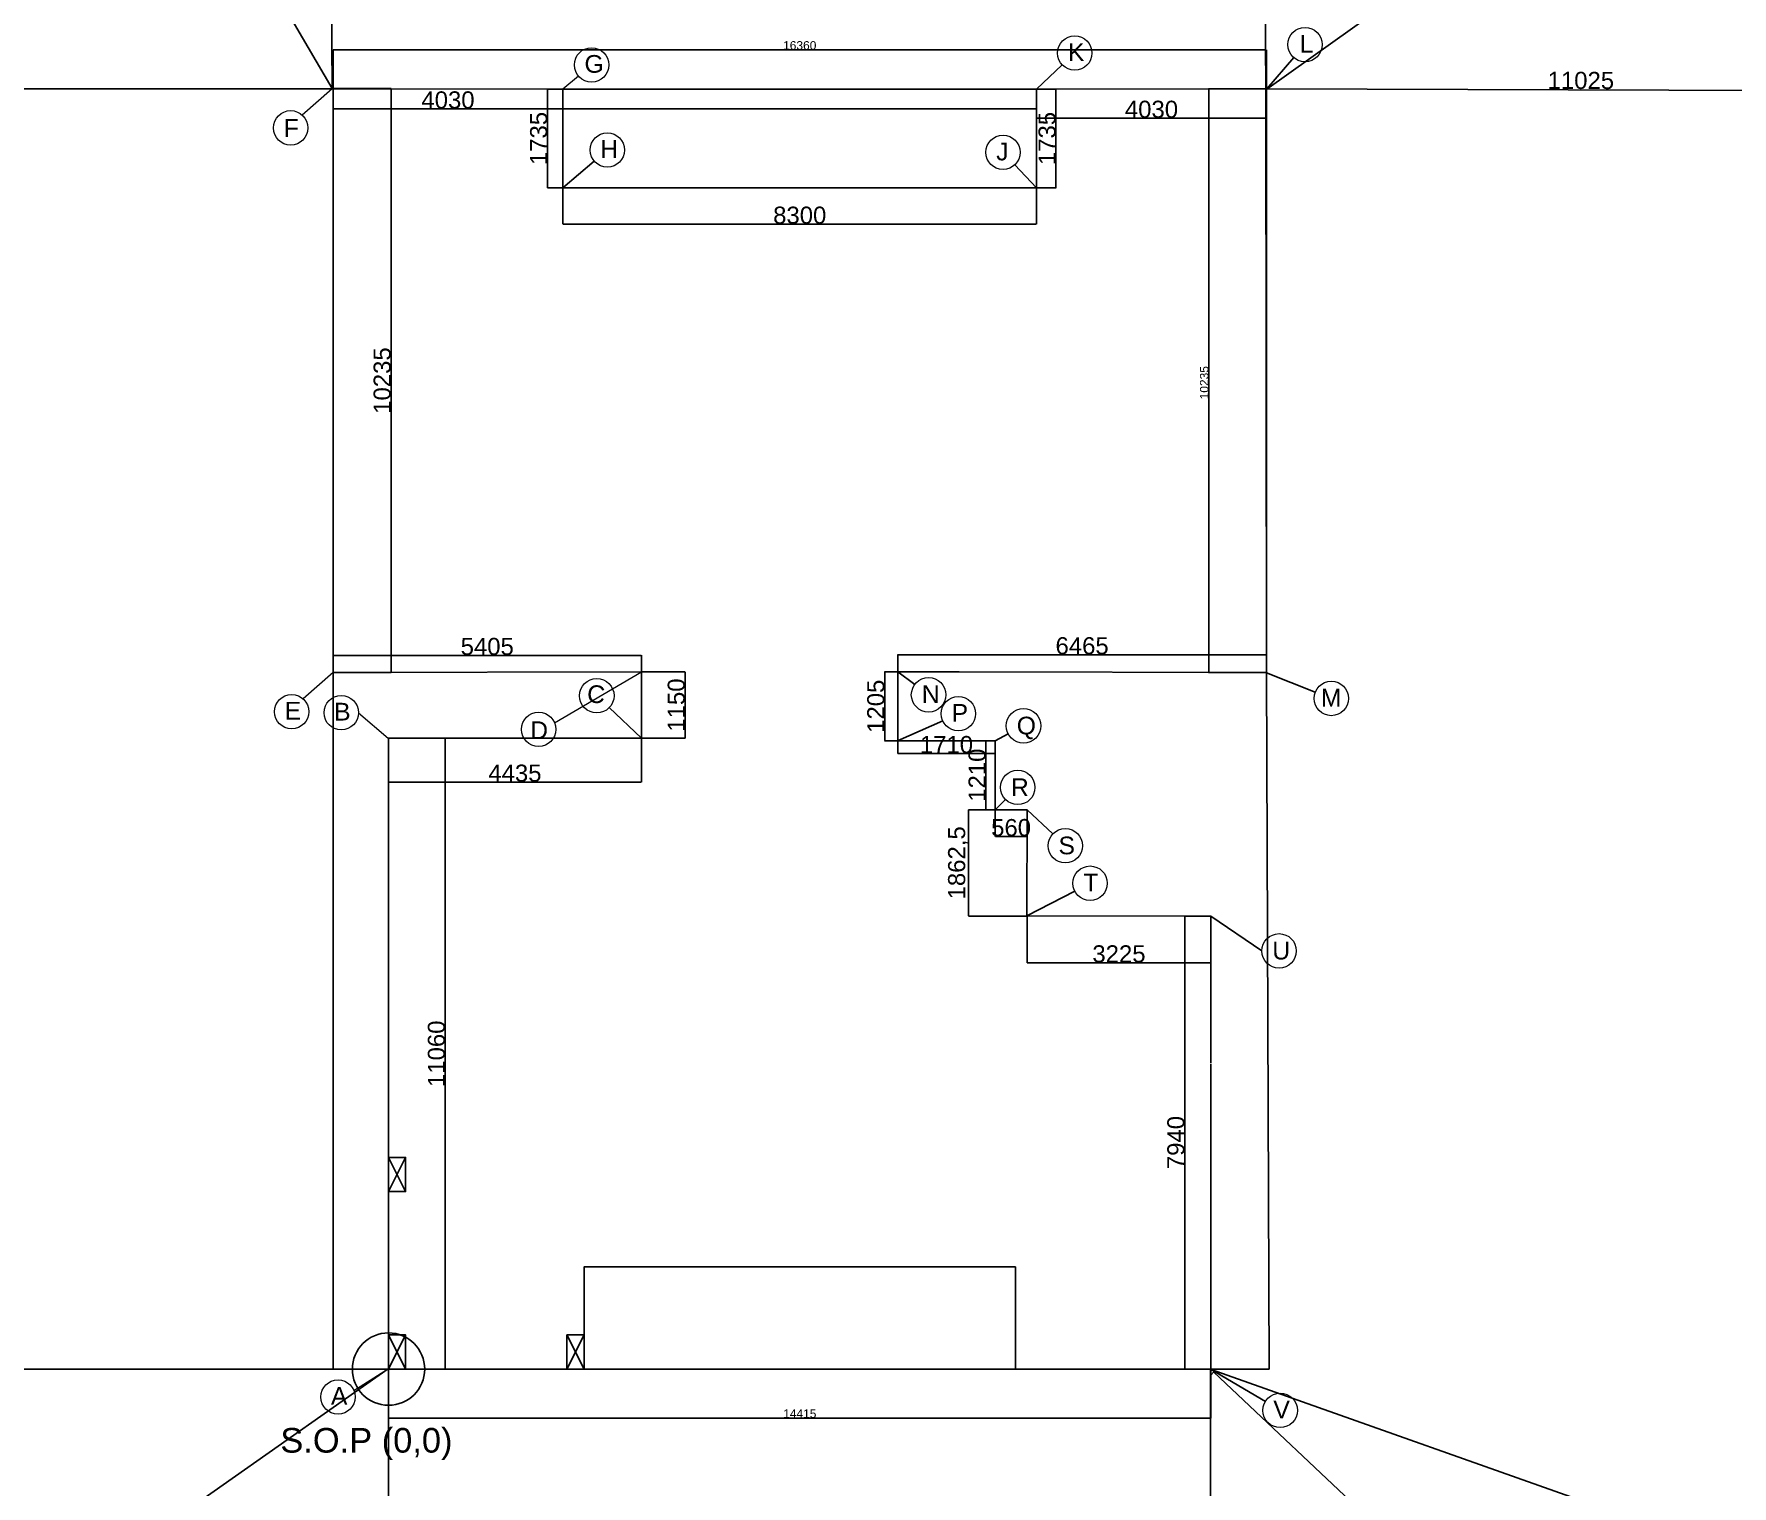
# Model space of a CAD drawing. Header units: millimetres. Extents: x -1932176 to 78768, y -1967 to 1266654.
# Drawn here: x -1684649 to -1654882, y 1153448 to 1178895 of the extents above; entities that cross this region are included whole.
import ezdxf

# ---------------------------------------------------------------- set-up
doc = ezdxf.new("R2010")
doc.units = ezdxf.units.MM
doc.linetypes.add('DASHDOTX2', pattern=[50.8, 25.4, -12.7, 0, -12.7])
doc.styles.get("Standard").update_dxf_attribs({"font": 'arial.ttf'})
doc.dimstyles.new('ISO-25', dxfattribs={"dimtxt": 150, "dimasz": 2.5, "dimexe": 1.25, "dimexo": 0.625, "dimtad": 1, "dimtxsty": 'Standard', "dimcen": 2.5, "dimadec": 0, "dimazin": 0, "dimtfac": 1, "dimtmove": 0, "dimatfit": 3, "dimfxl": 1, "dimarcsym": 0})

# ---------------------------------------------------------------- blocks, each defined once
blk = doc.blocks.new('*D289')
at = {"color": 0, "lineweight": -2, "ltscale": 30, "transparency": 16777216}
for p, q in [((-1694078, 1156089), (-1694078, 1155495)), ((-1678070, 1155497), (-1694075, 1155497)), ((-1678068, 1155497), (-1678068, 1155498))]:
    blk.add_line(p, q, dxfattribs=at)
at = {"color": 0, "ltscale": 30, "transparency": 16777216}
for points in [[(-1694075, 1155497), (-1694075, 1155496), (-1694078, 1155497)], [(-1678070, 1155497), (-1678070, 1155496), (-1678068, 1155497)]]:
    blk.add_solid(points, dxfattribs=at)
at = {"layer": 'Defpoints', "color": 0, "ltscale": 30, "transparency": 16777216}
for p in [(-1694078, 1156090), (-1694078, 1155497), (-1678068, 1155497)]:
    blk.add_point(p, dxfattribs=at)
at = {"color": 0, "ltscale": 30, "transparency": 16777216, "insert": (-1686073, 1155660), "char_height": 300, "attachment_point": 5}
blk.add_mtext('1610', dxfattribs=at)
blk = doc.blocks.new('*D290')
at = {"color": 0, "lineweight": -2, "ltscale": 30, "transparency": 16777216}
for p, q in [((-1678071, 1155497), (-1678434, 1155497)), ((-1678432, 1155494), (-1678432, 1144499)), ((-1678071, 1144497), (-1678434, 1144497))]:
    blk.add_line(p, q, dxfattribs=at)
at = {"color": 0, "ltscale": 30, "transparency": 16777216}
for points in [[(-1678433, 1155494), (-1678432, 1155494), (-1678432, 1155497)], [(-1678433, 1144499), (-1678432, 1144499), (-1678432, 1144497)]]:
    blk.add_solid(points, dxfattribs=at)
at = {"layer": 'Defpoints', "color": 0, "ltscale": 30, "transparency": 16777216}
for p in [(-1678070, 1155497), (-1678432, 1144497), (-1678070, 1144497)]:
    blk.add_point(p, dxfattribs=at)
at = {"color": 0, "ltscale": 30, "transparency": 16777216, "insert": (-1678595, 1149997), "char_height": 300, "attachment_point": 5, "rotation": 90}
blk.add_mtext('11000', dxfattribs=at)
blk = doc.blocks.new('*D370')
at = {"color": 0, "lineweight": -2, "ltscale": 30, "transparency": 16777216}
for p, q in [((-1694080, 1177934), (-1694080, 1177934)), ((-1679409, 1177933), (-1694078, 1177933)), ((-1679406, 1177934), (-1679406, 1177934))]:
    blk.add_line(p, q, dxfattribs=at)
at = {"color": 0, "ltscale": 30, "transparency": 16777216}
for points in [[(-1694078, 1177934), (-1694078, 1177933), (-1694080, 1177933)], [(-1679409, 1177934), (-1679409, 1177933), (-1679406, 1177933)]]:
    blk.add_solid(points, dxfattribs=at)
at = {"layer": 'Defpoints', "color": 0, "ltscale": 30, "transparency": 16777216}
for p in [(-1694080, 1177933), (-1694080, 1177933), (-1679406, 1177933)]:
    blk.add_point(p, dxfattribs=at)
at = {"color": 0, "ltscale": 30, "transparency": 16777216, "insert": (-1686743, 1178096), "char_height": 300, "attachment_point": 5}
blk.add_mtext('14675', dxfattribs=at)
blk = doc.blocks.new('*D371')
at = {"color": 0, "lineweight": -2, "ltscale": 30, "transparency": 16777216}
for p, q in [((-1663044, 1177932), (-1663044, 1177932)), ((-1663041, 1177933), (-1652023, 1177898)), ((-1652020, 1177898), (-1652020, 1177897))]:
    blk.add_line(p, q, dxfattribs=at)
at = {"color": 0, "ltscale": 30, "transparency": 16777216}
for points in [[(-1663041, 1177933), (-1663041, 1177932), (-1663044, 1177933)], [(-1652023, 1177898), (-1652023, 1177898), (-1652020, 1177898)]]:
    blk.add_solid(points, dxfattribs=at)
at = {"layer": 'Defpoints', "color": 0, "ltscale": 30, "transparency": 16777216}
for p in [(-1663044, 1177933), (-1652020, 1177898), (-1652020, 1177898)]:
    blk.add_point(p, dxfattribs=at)
at = {"color": 0, "ltscale": 30, "transparency": 16777216, "insert": (-1657532, 1178079), "char_height": 300, "attachment_point": 5, "rotation": 359.8188}
blk.add_mtext('11025', dxfattribs=at)
blk = doc.blocks.new('*D291')
at = {"color": 0, "lineweight": -2, "ltscale": 30, "transparency": 16777216}
for p, q in [((-1679469, 1187705), (-1679485, 1187705)), ((-1679421, 1177937), (-1679483, 1187703)), ((-1679407, 1177934), (-1679422, 1177934))]:
    blk.add_line(p, q, dxfattribs=at)
at = {"color": 0, "ltscale": 30, "transparency": 16777216}
for points in [[(-1679483, 1187703), (-1679484, 1187703), (-1679483, 1187705)], [(-1679421, 1177937), (-1679422, 1177937), (-1679421, 1177934)]]:
    blk.add_solid(points, dxfattribs=at)
at = {"layer": 'Defpoints', "color": 0, "ltscale": 30, "transparency": 16777216}
for p in [(-1679483, 1187705), (-1679469, 1187705), (-1679406, 1177934)]:
    blk.add_point(p, dxfattribs=at)
at = {"color": 0, "ltscale": 30, "transparency": 16777216, "insert": (-1679289, 1182821), "char_height": 300, "attachment_point": 5, "rotation": 270.3655}
blk.add_mtext('9770', dxfattribs=at)
blk = doc.blocks.new('*D372')
at = {"color": 0, "lineweight": -2, "ltscale": 30, "transparency": 16777216}
for p, q in [((-1663223, 1197161), (-1663235, 1197161)), ((-1663052, 1177935), (-1663233, 1197158)), ((-1663042, 1177932), (-1663053, 1177932))]:
    blk.add_line(p, q, dxfattribs=at)
at = {"color": 0, "ltscale": 30, "transparency": 16777216}
for points in [[(-1663233, 1197158), (-1663234, 1197158), (-1663233, 1197161)], [(-1663051, 1177935), (-1663052, 1177935), (-1663052, 1177932)]]:
    blk.add_solid(points, dxfattribs=at)
at = {"layer": 'Defpoints', "color": 0, "ltscale": 30, "transparency": 16777216}
for p in [(-1663233, 1197161), (-1663223, 1197161), (-1663041, 1177932)]:
    blk.add_point(p, dxfattribs=at)
at = {"color": 0, "ltscale": 30, "transparency": 16777216, "insert": (-1662979, 1187548), "char_height": 300, "attachment_point": 5, "rotation": 270.5413}
blk.add_mtext('19230', dxfattribs=at)
blk = doc.blocks.new('*D373')
at = {"color": 0, "lineweight": -2, "ltscale": 30, "transparency": 16777216}
for p, q in [((-1664017, 1155497), (-1664025, 1155497)), ((-1664023, 1155494), (-1664023, 1144499)), ((-1664017, 1144497), (-1664025, 1144497))]:
    blk.add_line(p, q, dxfattribs=at)
at = {"color": 0, "ltscale": 30, "transparency": 16777216}
for points in [[(-1664024, 1155494), (-1664023, 1155494), (-1664023, 1155497)], [(-1664024, 1144499), (-1664023, 1144499), (-1664023, 1144497)]]:
    blk.add_solid(points, dxfattribs=at)
at = {"layer": 'Defpoints', "color": 0, "ltscale": 30, "transparency": 16777216}
for p in [(-1664017, 1155497), (-1664023, 1144497), (-1664017, 1144497)]:
    blk.add_point(p, dxfattribs=at)
at = {"color": 0, "ltscale": 30, "transparency": 16777216, "insert": (-1664187, 1149997), "char_height": 300, "attachment_point": 5, "rotation": 90}
blk.add_mtext('11000', dxfattribs=at)
blk = doc.blocks.new('*D374')
at = {"color": 0, "lineweight": -2, "ltscale": 30, "transparency": 16777216}
for p, q in [((-1683738, 1185354), (-1683737, 1185354)), ((-1679423, 1177939), (-1683737, 1185351)), ((-1679421, 1177937), (-1679420, 1177937))]:
    blk.add_line(p, q, dxfattribs=at)
at = {"color": 0, "ltscale": 30, "transparency": 16777216}
for points in [[(-1683737, 1185351), (-1683737, 1185351), (-1683738, 1185353)], [(-1679422, 1177939), (-1679423, 1177939), (-1679422, 1177937)]]:
    blk.add_solid(points, dxfattribs=at)
at = {"layer": 'Defpoints', "color": 0, "ltscale": 30, "transparency": 16777216}
for p in [(-1683738, 1185353), (-1683738, 1185353), (-1679422, 1177937)]:
    blk.add_point(p, dxfattribs=at)
at = {"color": 0, "ltscale": 30, "transparency": 16777216, "insert": (-1681439, 1181727), "char_height": 300, "attachment_point": 5, "rotation": 300.2008}
blk.add_mtext('8580', dxfattribs=at)
blk = doc.blocks.new('*D292')
at = {"color": 0, "lineweight": -2, "ltscale": 30, "transparency": 16777216}
for p, q in [((-1663038, 1177930), (-1655258, 1183462)), ((-1655259, 1183468), (-1655256, 1183462)), ((-1663043, 1177933), (-1663040, 1177927))]:
    blk.add_line(p, q, dxfattribs=at)
at = {"color": 0, "ltscale": 30, "transparency": 16777216}
for points in [[(-1655259, 1183462), (-1655258, 1183462), (-1655256, 1183463)], [(-1663039, 1177930), (-1663038, 1177930), (-1663040, 1177928)]]:
    blk.add_solid(points, dxfattribs=at)
at = {"layer": 'Defpoints', "color": 0, "ltscale": 30, "transparency": 16777216}
for p in [(-1655260, 1183468), (-1655256, 1183463), (-1663044, 1177933)]:
    blk.add_point(p, dxfattribs=at)
at = {"color": 0, "ltscale": 30, "transparency": 16777216, "insert": (-1659243, 1180829), "char_height": 300, "attachment_point": 5, "rotation": 35.4157}
blk.add_mtext('9550', dxfattribs=at)
blk = doc.blocks.new('*D375')
at = {"color": 0, "lineweight": -2, "ltscale": 30, "transparency": 16777216}
for p, q in [((-1664016, 1155393), (-1663965, 1155447)), ((-1663964, 1155445), (-1652435, 1144552)), ((-1652483, 1144497), (-1652432, 1144551))]:
    blk.add_line(p, q, dxfattribs=at)
at = {"color": 0, "ltscale": 30, "transparency": 16777216}
for points in [[(-1663964, 1155445), (-1663965, 1155444), (-1663966, 1155446)], [(-1652434, 1144552), (-1652435, 1144552), (-1652433, 1144550)]]:
    blk.add_solid(points, dxfattribs=at)
at = {"layer": 'Defpoints', "color": 0, "ltscale": 30, "transparency": 16777216}
for p in [(-1664017, 1155393), (-1652433, 1144550), (-1652483, 1144497)]:
    blk.add_point(p, dxfattribs=at)
at = {"color": 0, "ltscale": 30, "transparency": 16777216, "insert": (-1658087, 1150117), "char_height": 300, "attachment_point": 5, "rotation": 316.6273}
blk.add_mtext('15865', dxfattribs=at)
blk = doc.blocks.new('*D293')
at = {"color": 0, "lineweight": -2, "ltscale": 30, "transparency": 16777216}
for p, q in [((-1678442, 1155504), (-1694086, 1144509)), ((-1678433, 1155495), (-1678441, 1155506)), ((-1694081, 1144497), (-1694089, 1144509))]:
    blk.add_line(p, q, dxfattribs=at)
at = {"color": 0, "ltscale": 30, "transparency": 16777216}
for points in [[(-1678443, 1155504), (-1678442, 1155504), (-1678440, 1155505)], [(-1694086, 1144510), (-1694086, 1144509), (-1694088, 1144508)]]:
    blk.add_solid(points, dxfattribs=at)
at = {"layer": 'Defpoints', "color": 0, "ltscale": 30, "transparency": 16777216}
for p in [(-1678433, 1155494), (-1694088, 1144508), (-1694080, 1144497)]:
    blk.add_point(p, dxfattribs=at)
at = {"color": 0, "ltscale": 30, "transparency": 16777216, "insert": (-1686358, 1150140), "char_height": 300, "attachment_point": 5, "rotation": 35.1001}
blk.add_mtext('19125', dxfattribs=at)
blk = doc.blocks.new('*D294')
at = {"color": 0, "lineweight": -2, "ltscale": 30, "transparency": 16777216}
for p, q in [((-1678432, 1155494), (-1678432, 1154635)), ((-1664017, 1155496), (-1664016, 1154638)), ((-1678429, 1154637), (-1664019, 1154639))]:
    blk.add_line(p, q, dxfattribs=at)
at = {"color": 0, "ltscale": 30, "transparency": 16777216}
for points in [[(-1678429, 1154637), (-1678429, 1154636), (-1678432, 1154637)], [(-1664019, 1154640), (-1664019, 1154639), (-1664016, 1154639)]]:
    blk.add_solid(points, dxfattribs=at)
at = {"layer": 'Defpoints', "color": 0, "ltscale": 30, "transparency": 16777216}
for p in [(-1678432, 1155494), (-1664017, 1155497), (-1664016, 1154639)]:
    blk.add_point(p, dxfattribs=at)
at = {"color": 0, "ltscale": 30, "transparency": 16777216, "insert": (-1671224, 1154715), "char_height": 150, "attachment_point": 5, "rotation": 0.0099}
blk.add_mtext('14415', dxfattribs=at)
blk = doc.blocks.new('*D376')
at = {"color": 0, "lineweight": -2, "ltscale": 30, "transparency": 16777216}
for p, q in [((-1679405, 1167703), (-1679405, 1168006)), ((-1679403, 1168005), (-1674003, 1168005)), ((-1674001, 1167715), (-1674001, 1168006))]:
    blk.add_line(p, q, dxfattribs=at)
at = {"color": 0, "ltscale": 30, "transparency": 16777216}
for points in [[(-1679403, 1168005), (-1679403, 1168005), (-1679405, 1168005)], [(-1674003, 1168005), (-1674003, 1168005), (-1674001, 1168005)]]:
    blk.add_solid(points, dxfattribs=at)
at = {"layer": 'Defpoints', "color": 0, "ltscale": 30, "transparency": 16777216}
for p in [(-1674001, 1168005), (-1679405, 1167703), (-1674001, 1167714)]:
    blk.add_point(p, dxfattribs=at)
at = {"color": 0, "ltscale": 30, "transparency": 16777216, "insert": (-1676703, 1168159), "char_height": 300, "attachment_point": 5}
blk.add_mtext('5405', dxfattribs=at)
blk = doc.blocks.new('*D377')
at = {"color": 0, "lineweight": -2, "ltscale": 30, "transparency": 16777216}
for p, q in [((-1669508, 1167717), (-1669508, 1168018)), ((-1669505, 1168017), (-1663045, 1168017)), ((-1663043, 1167704), (-1663043, 1168018))]:
    blk.add_line(p, q, dxfattribs=at)
at = {"color": 0, "ltscale": 30, "transparency": 16777216}
for points in [[(-1669505, 1168017), (-1669505, 1168017), (-1669508, 1168017)], [(-1663045, 1168017), (-1663045, 1168017), (-1663043, 1168017)]]:
    blk.add_solid(points, dxfattribs=at)
at = {"layer": 'Defpoints', "color": 0, "ltscale": 30, "transparency": 16777216}
for p in [(-1663043, 1168017), (-1669508, 1167716), (-1663043, 1167703)]:
    blk.add_point(p, dxfattribs=at)
at = {"color": 0, "ltscale": 30, "transparency": 16777216, "insert": (-1666275, 1168171), "char_height": 300, "attachment_point": 5}
blk.add_mtext('6465', dxfattribs=at)
blk = doc.blocks.new('*D378')
at = {"color": 0, "lineweight": -2, "ltscale": 30, "transparency": 16777216}
for p, q in [((-1674000, 1167714), (-1673233, 1167714)), ((-1673234, 1167711), (-1673234, 1166556)), ((-1674000, 1166553), (-1673233, 1166553))]:
    blk.add_line(p, q, dxfattribs=at)
at = {"color": 0, "ltscale": 30, "transparency": 16777216}
for points in [[(-1673235, 1167711), (-1673234, 1167711), (-1673234, 1167714)], [(-1673235, 1166556), (-1673234, 1166556), (-1673234, 1166553)]]:
    blk.add_solid(points, dxfattribs=at)
at = {"layer": 'Defpoints', "color": 0, "ltscale": 30, "transparency": 16777216}
for p in [(-1674001, 1167714), (-1674001, 1166553), (-1673234, 1166553)]:
    blk.add_point(p, dxfattribs=at)
at = {"color": 0, "ltscale": 30, "transparency": 16777216, "insert": (-1673388, 1167134), "char_height": 300, "attachment_point": 5, "rotation": 90}
blk.add_mtext('1150', dxfattribs=at)
blk = doc.blocks.new('*D295')
at = {"color": 0, "lineweight": -2, "ltscale": 30, "transparency": 16777216}
for p, q in [((-1669509, 1167716), (-1669737, 1167716)), ((-1669736, 1167714), (-1669736, 1166513)), ((-1669509, 1166510), (-1669737, 1166510))]:
    blk.add_line(p, q, dxfattribs=at)
at = {"color": 0, "ltscale": 30, "transparency": 16777216}
for points in [[(-1669737, 1167714), (-1669736, 1167714), (-1669736, 1167716)], [(-1669737, 1166513), (-1669736, 1166513), (-1669736, 1166510)]]:
    blk.add_solid(points, dxfattribs=at)
at = {"layer": 'Defpoints', "color": 0, "ltscale": 30, "transparency": 16777216}
for p in [(-1669508, 1167716), (-1669736, 1166510), (-1669508, 1166510)]:
    blk.add_point(p, dxfattribs=at)
at = {"color": 0, "ltscale": 30, "transparency": 16777216, "insert": (-1669890, 1167113), "char_height": 300, "attachment_point": 5, "rotation": 90}
blk.add_mtext('1205', dxfattribs=at)
blk = doc.blocks.new('*D379')
at = {"color": 0, "lineweight": -2, "ltscale": 30, "transparency": 16777216}
for p, q in [((-1679406, 1177932), (-1679406, 1177582)), ((-1675375, 1177929), (-1675375, 1177582)), ((-1679404, 1177583), (-1675378, 1177583))]:
    blk.add_line(p, q, dxfattribs=at)
at = {"color": 0, "ltscale": 30, "transparency": 16777216}
for points in [[(-1679404, 1177583), (-1679404, 1177583), (-1679406, 1177583)], [(-1675378, 1177583), (-1675378, 1177583), (-1675375, 1177583)]]:
    blk.add_solid(points, dxfattribs=at)
at = {"layer": 'Defpoints', "color": 0, "ltscale": 30, "transparency": 16777216}
for p in [(-1679406, 1177933), (-1675375, 1177930), (-1675375, 1177583)]:
    blk.add_point(p, dxfattribs=at)
at = {"color": 0, "ltscale": 30, "transparency": 16777216, "insert": (-1677391, 1177737), "char_height": 300, "attachment_point": 5}
blk.add_mtext('4030', dxfattribs=at)
blk = doc.blocks.new('*D380')
at = {"color": 0, "lineweight": -2, "ltscale": 30, "transparency": 16777216}
for p, q in [((-1667075, 1177929), (-1667075, 1177418)), ((-1663044, 1177932), (-1663044, 1177418)), ((-1667073, 1177419), (-1663046, 1177419))]:
    blk.add_line(p, q, dxfattribs=at)
at = {"color": 0, "ltscale": 30, "transparency": 16777216}
for points in [[(-1667073, 1177419), (-1667073, 1177419), (-1667075, 1177419)], [(-1663046, 1177419), (-1663046, 1177419), (-1663044, 1177419)]]:
    blk.add_solid(points, dxfattribs=at)
at = {"layer": 'Defpoints', "color": 0, "ltscale": 30, "transparency": 16777216}
for p in [(-1667075, 1177930), (-1663044, 1177933), (-1663044, 1177419)]:
    blk.add_point(p, dxfattribs=at)
at = {"color": 0, "ltscale": 30, "transparency": 16777216, "insert": (-1665059, 1177573), "char_height": 300, "attachment_point": 5}
blk.add_mtext('4030', dxfattribs=at)
blk = doc.blocks.new('*D381')
at = {"color": 0, "lineweight": -2, "ltscale": 30, "transparency": 16777216}
for p, q in [((-1675375, 1176196), (-1675375, 1175562)), ((-1667075, 1176198), (-1667075, 1175562)), ((-1675373, 1175563), (-1667078, 1175563))]:
    blk.add_line(p, q, dxfattribs=at)
at = {"color": 0, "ltscale": 30, "transparency": 16777216}
for points in [[(-1675373, 1175564), (-1675373, 1175563), (-1675375, 1175563)], [(-1667078, 1175564), (-1667078, 1175563), (-1667075, 1175563)]]:
    blk.add_solid(points, dxfattribs=at)
at = {"layer": 'Defpoints', "color": 0, "ltscale": 30, "transparency": 16777216}
for p in [(-1675375, 1176197), (-1667075, 1176199), (-1667075, 1175563)]:
    blk.add_point(p, dxfattribs=at)
at = {"color": 0, "ltscale": 30, "transparency": 16777216, "insert": (-1671225, 1175717), "char_height": 300, "attachment_point": 5}
blk.add_mtext('8300', dxfattribs=at)
blk = doc.blocks.new('*D296')
at = {"color": 0, "lineweight": -2, "ltscale": 30, "transparency": 16777216}
for p, q in [((-1675375, 1177930), (-1675647, 1177930)), ((-1675646, 1177927), (-1675646, 1176199)), ((-1675376, 1176197), (-1675647, 1176197))]:
    blk.add_line(p, q, dxfattribs=at)
at = {"color": 0, "ltscale": 30, "transparency": 16777216}
for points in [[(-1675646, 1177927), (-1675646, 1177927), (-1675646, 1177930)], [(-1675646, 1176199), (-1675646, 1176199), (-1675646, 1176197)]]:
    blk.add_solid(points, dxfattribs=at)
at = {"layer": 'Defpoints', "color": 0, "ltscale": 30, "transparency": 16777216}
for p in [(-1675375, 1177930), (-1675646, 1176197), (-1675375, 1176197)]:
    blk.add_point(p, dxfattribs=at)
at = {"color": 0, "ltscale": 30, "transparency": 16777216, "insert": (-1675800, 1177063), "char_height": 300, "attachment_point": 5, "rotation": 90}
blk.add_mtext('1735', dxfattribs=at)
blk = doc.blocks.new('*D297')
at = {"color": 0, "lineweight": -2, "ltscale": 30, "transparency": 16777216}
for p, q in [((-1667075, 1177930), (-1666732, 1177930)), ((-1666733, 1177927), (-1666733, 1176199)), ((-1667074, 1176197), (-1666732, 1176197))]:
    blk.add_line(p, q, dxfattribs=at)
at = {"color": 0, "ltscale": 30, "transparency": 16777216}
for points in [[(-1666734, 1177927), (-1666733, 1177927), (-1666733, 1177930)], [(-1666734, 1176199), (-1666733, 1176199), (-1666733, 1176197)]]:
    blk.add_solid(points, dxfattribs=at)
at = {"layer": 'Defpoints', "color": 0, "ltscale": 30, "transparency": 16777216}
for p in [(-1667075, 1177930), (-1667075, 1176197), (-1666733, 1176197)]:
    blk.add_point(p, dxfattribs=at)
at = {"color": 0, "ltscale": 30, "transparency": 16777216, "insert": (-1666887, 1177063), "char_height": 300, "attachment_point": 5, "rotation": 90}
blk.add_mtext('1735', dxfattribs=at)
blk = doc.blocks.new('*D382')
at = {"color": 0, "lineweight": -2, "ltscale": 30, "transparency": 16777216}
for p, q in [((-1679423, 1177939), (-1678388, 1177939)), ((-1678389, 1177936), (-1678389, 1167705)), ((-1679401, 1167703), (-1678388, 1167703))]:
    blk.add_line(p, q, dxfattribs=at)
at = {"color": 0, "ltscale": 30, "transparency": 16777216}
for points in [[(-1678389, 1177936), (-1678389, 1177936), (-1678389, 1177939)], [(-1678389, 1167705), (-1678389, 1167705), (-1678389, 1167703)]]:
    blk.add_solid(points, dxfattribs=at)
at = {"layer": 'Defpoints', "color": 0, "ltscale": 30, "transparency": 16777216}
for p in [(-1679423, 1177939), (-1679402, 1167703), (-1678389, 1167703)]:
    blk.add_point(p, dxfattribs=at)
at = {"color": 0, "ltscale": 30, "transparency": 16777216, "insert": (-1678543, 1172821), "char_height": 300, "attachment_point": 5, "rotation": 90}
blk.add_mtext('10235', dxfattribs=at)
blk = doc.blocks.new('*D298')
at = {"color": 0, "lineweight": -2, "ltscale": 30, "transparency": 16777216}
for p, q in [((-1663054, 1177933), (-1664057, 1177933)), ((-1664055, 1177931), (-1664055, 1167705)), ((-1663046, 1167703), (-1664057, 1167703))]:
    blk.add_line(p, q, dxfattribs=at)
at = {"color": 0, "ltscale": 30, "transparency": 16777216}
for points in [[(-1664056, 1177931), (-1664055, 1177931), (-1664055, 1177933)], [(-1664056, 1167705), (-1664055, 1167705), (-1664055, 1167703)]]:
    blk.add_solid(points, dxfattribs=at)
at = {"layer": 'Defpoints', "color": 0, "ltscale": 30, "transparency": 16777216}
for p in [(-1663053, 1177933), (-1664055, 1167703), (-1663045, 1167703)]:
    blk.add_point(p, dxfattribs=at)
at = {"color": 0, "ltscale": 30, "transparency": 16777216, "insert": (-1664133, 1172783), "char_height": 150, "attachment_point": 5, "rotation": 90}
blk.add_mtext('10235', dxfattribs=at)
blk = doc.blocks.new('*D383')
at = {"color": 0, "lineweight": -2, "ltscale": 30, "transparency": 16777216}
for p, q in [((-1669508, 1166509), (-1669508, 1166285)), ((-1669506, 1166287), (-1667801, 1166287)), ((-1667798, 1166509), (-1667798, 1166285))]:
    blk.add_line(p, q, dxfattribs=at)
at = {"color": 0, "ltscale": 30, "transparency": 16777216}
for points in [[(-1669506, 1166287), (-1669506, 1166286), (-1669508, 1166287)], [(-1667801, 1166287), (-1667801, 1166286), (-1667798, 1166287)]]:
    blk.add_solid(points, dxfattribs=at)
at = {"layer": 'Defpoints', "color": 0, "ltscale": 30, "transparency": 16777216}
for p in [(-1669508, 1166510), (-1667798, 1166510), (-1667798, 1166287)]:
    blk.add_point(p, dxfattribs=at)
at = {"color": 0, "ltscale": 30, "transparency": 16777216, "insert": (-1668653, 1166440), "char_height": 300, "attachment_point": 5}
blk.add_mtext('1710', dxfattribs=at)
blk = doc.blocks.new('*D384')
at = {"color": 0, "lineweight": -2, "ltscale": 30, "transparency": 16777216}
for p, q in [((-1667799, 1166510), (-1667961, 1166510)), ((-1667960, 1166507), (-1667960, 1165302)), ((-1667799, 1165300), (-1667961, 1165300))]:
    blk.add_line(p, q, dxfattribs=at)
at = {"color": 0, "ltscale": 30, "transparency": 16777216}
for points in [[(-1667961, 1166507), (-1667960, 1166507), (-1667960, 1166510)], [(-1667961, 1165302), (-1667960, 1165302), (-1667960, 1165300)]]:
    blk.add_solid(points, dxfattribs=at)
at = {"layer": 'Defpoints', "color": 0, "ltscale": 30, "transparency": 16777216}
for p in [(-1667798, 1166510), (-1667960, 1165300), (-1667798, 1165300)]:
    blk.add_point(p, dxfattribs=at)
at = {"color": 0, "ltscale": 30, "transparency": 16777216, "insert": (-1668114, 1165905), "char_height": 300, "attachment_point": 5, "rotation": 90}
blk.add_mtext('1210', dxfattribs=at)
blk = doc.blocks.new('*D385')
at = {"color": 0, "lineweight": -2, "ltscale": 30, "transparency": 16777216}
for p, q in [((-1667798, 1165299), (-1667798, 1164830)), ((-1667241, 1165299), (-1667241, 1164830)), ((-1667796, 1164831), (-1667243, 1164831))]:
    blk.add_line(p, q, dxfattribs=at)
at = {"color": 0, "ltscale": 30, "transparency": 16777216}
for points in [[(-1667796, 1164832), (-1667796, 1164831), (-1667798, 1164831)], [(-1667243, 1164832), (-1667243, 1164831), (-1667241, 1164831)]]:
    blk.add_solid(points, dxfattribs=at)
at = {"layer": 'Defpoints', "color": 0, "ltscale": 30, "transparency": 16777216}
for p in [(-1667798, 1165300), (-1667241, 1165300), (-1667241, 1164831)]:
    blk.add_point(p, dxfattribs=at)
at = {"color": 0, "ltscale": 30, "transparency": 16777216, "insert": (-1667520, 1164985), "char_height": 300, "attachment_point": 5}
blk.add_mtext('560', dxfattribs=at)
blk = doc.blocks.new('*D386')
at = {"color": 0, "lineweight": -2, "ltscale": 30, "transparency": 16777216}
for p, q in [((-1667242, 1165300), (-1668267, 1165300)), ((-1668266, 1165297), (-1668266, 1163440)), ((-1667242, 1163437), (-1668267, 1163437))]:
    blk.add_line(p, q, dxfattribs=at)
at = {"color": 0, "ltscale": 30, "transparency": 16777216}
for points in [[(-1668266, 1165297), (-1668266, 1165297), (-1668266, 1165300)], [(-1668266, 1163440), (-1668266, 1163440), (-1668266, 1163437)]]:
    blk.add_solid(points, dxfattribs=at)
at = {"layer": 'Defpoints', "color": 0, "ltscale": 30, "transparency": 16777216}
for p in [(-1667241, 1165300), (-1668266, 1163437), (-1667241, 1163437)]:
    blk.add_point(p, dxfattribs=at)
at = {"color": 0, "ltscale": 30, "transparency": 16777216, "insert": (-1668447, 1164369), "char_height": 300, "attachment_point": 5, "rotation": 90}
blk.add_mtext('1862,5', dxfattribs=at)
blk = doc.blocks.new('*D299')
at = {"color": 0, "lineweight": -2, "ltscale": 30, "transparency": 16777216}
for p, q in [((-1678436, 1166553), (-1678436, 1165784)), ((-1674001, 1166553), (-1674001, 1165784)), ((-1678433, 1165785), (-1674003, 1165785))]:
    blk.add_line(p, q, dxfattribs=at)
at = {"color": 0, "ltscale": 30, "transparency": 16777216}
for points in [[(-1678433, 1165785), (-1678433, 1165784), (-1678436, 1165785)], [(-1674003, 1165785), (-1674003, 1165784), (-1674001, 1165785)]]:
    blk.add_solid(points, dxfattribs=at)
at = {"layer": 'Defpoints', "color": 0, "ltscale": 30, "transparency": 16777216}
for p in [(-1678436, 1166553), (-1674001, 1166553), (-1674001, 1165785)]:
    blk.add_point(p, dxfattribs=at)
at = {"color": 0, "ltscale": 30, "transparency": 16777216, "insert": (-1676218, 1165939), "char_height": 300, "attachment_point": 5}
blk.add_mtext('4435', dxfattribs=at)
blk = doc.blocks.new('*D387')
at = {"color": 0, "lineweight": -2, "ltscale": 30, "transparency": 16777216}
for p, q in [((-1667241, 1163437), (-1667241, 1162617)), ((-1664016, 1163436), (-1664016, 1162617)), ((-1667239, 1162618), (-1664019, 1162618))]:
    blk.add_line(p, q, dxfattribs=at)
at = {"color": 0, "ltscale": 30, "transparency": 16777216}
for points in [[(-1667239, 1162619), (-1667239, 1162618), (-1667241, 1162618)], [(-1664019, 1162619), (-1664019, 1162618), (-1664016, 1162618)]]:
    blk.add_solid(points, dxfattribs=at)
at = {"layer": 'Defpoints', "color": 0, "ltscale": 30, "transparency": 16777216}
for p in [(-1667241, 1163437), (-1664016, 1163437), (-1664016, 1162618)]:
    blk.add_point(p, dxfattribs=at)
at = {"color": 0, "ltscale": 30, "transparency": 16777216, "insert": (-1665629, 1162772), "char_height": 300, "attachment_point": 5}
blk.add_mtext('3225', dxfattribs=at)
blk = doc.blocks.new('*D388')
at = {"color": 0, "lineweight": -2, "ltscale": 30, "transparency": 16777216}
for p, q in [((-1678438, 1166553), (-1677437, 1166553)), ((-1677438, 1166550), (-1677438, 1155495)), ((-1678438, 1155493), (-1677437, 1155493))]:
    blk.add_line(p, q, dxfattribs=at)
at = {"color": 0, "ltscale": 30, "transparency": 16777216}
for points in [[(-1677439, 1166550), (-1677438, 1166550), (-1677438, 1166553)], [(-1677439, 1155495), (-1677438, 1155495), (-1677438, 1155493)]]:
    blk.add_solid(points, dxfattribs=at)
at = {"layer": 'Defpoints', "color": 0, "ltscale": 30, "transparency": 16777216}
for p in [(-1678438, 1166553), (-1678438, 1155493), (-1677438, 1155493)]:
    blk.add_point(p, dxfattribs=at)
at = {"color": 0, "ltscale": 30, "transparency": 16777216, "insert": (-1677592, 1161023), "char_height": 300, "attachment_point": 5, "rotation": 90}
blk.add_mtext('11060', dxfattribs=at)
blk = doc.blocks.new('*D300')
at = {"color": 0, "lineweight": -2, "ltscale": 30, "transparency": 16777216}
for p, q in [((-1664017, 1163437), (-1664477, 1163437)), ((-1664476, 1163434), (-1664476, 1155499)), ((-1664017, 1155497), (-1664478, 1155497))]:
    blk.add_line(p, q, dxfattribs=at)
at = {"color": 0, "ltscale": 30, "transparency": 16777216}
for points in [[(-1664476, 1163434), (-1664475, 1163434), (-1664476, 1163437)], [(-1664477, 1155499), (-1664476, 1155499), (-1664476, 1155497)]]:
    blk.add_solid(points, dxfattribs=at)
at = {"layer": 'Defpoints', "color": 0, "ltscale": 30, "transparency": 16777216}
for p in [(-1664016, 1163437), (-1664476, 1155497), (-1664017, 1155497)]:
    blk.add_point(p, dxfattribs=at)
at = {"color": 0, "ltscale": 30, "transparency": 16777216, "insert": (-1664630, 1159467), "char_height": 300, "attachment_point": 5, "rotation": 89.9961}
blk.add_mtext('7940', dxfattribs=at)
blk = doc.blocks.new('*D301')
at = {"color": 0, "lineweight": -2, "ltscale": 30, "transparency": 16777216}
for p, q in [((-1679406, 1177934), (-1679406, 1178617)), ((-1679404, 1178616), (-1663046, 1178616)), ((-1663044, 1177934), (-1663044, 1178617))]:
    blk.add_line(p, q, dxfattribs=at)
at = {"color": 0, "ltscale": 30, "transparency": 16777216}
for points in [[(-1679404, 1178616), (-1679404, 1178616), (-1679406, 1178616)], [(-1663046, 1178616), (-1663046, 1178616), (-1663044, 1178616)]]:
    blk.add_solid(points, dxfattribs=at)
at = {"layer": 'Defpoints', "color": 0, "ltscale": 30, "transparency": 16777216}
for p in [(-1663044, 1178616), (-1679406, 1177933), (-1663044, 1177933)]:
    blk.add_point(p, dxfattribs=at)
at = {"color": 0, "ltscale": 30, "transparency": 16777216, "insert": (-1671225, 1178693), "char_height": 150, "attachment_point": 5}
blk.add_mtext('16360', dxfattribs=at)
blk = doc.blocks.new('*D391')
at = {"color": 0, "lineweight": -2, "ltscale": 30, "transparency": 16777216}
for p, q in [((-1664016, 1155493), (-1664016, 1155493)), ((-1664014, 1155491), (-1632324, 1144285)), ((-1632322, 1144284), (-1632322, 1144283))]:
    blk.add_line(p, q, dxfattribs=at)
at = {"color": 0, "ltscale": 30, "transparency": 16777216}
for points in [[(-1664014, 1155491), (-1664014, 1155491), (-1664017, 1155492)], [(-1632324, 1144285), (-1632324, 1144285), (-1632322, 1144284)]]:
    blk.add_solid(points, dxfattribs=at)
at = {"layer": 'Defpoints', "color": 0, "ltscale": 30, "transparency": 16777216}
for p in [(-1664017, 1155492), (-1632322, 1144284), (-1632322, 1144284)]:
    blk.add_point(p, dxfattribs=at)
at = {"color": 0, "ltscale": 30, "transparency": 16777216, "insert": (-1648143, 1149961), "char_height": 150, "attachment_point": 5, "rotation": 340.5258}
blk.add_mtext('33620', dxfattribs=at)

msp = doc.modelspace()

# ---------------------------------------------------------------- linework, layer by layer
at = {"ltscale": 30}
for p, q in [((-1663034.21714, 1177932.78073), (-1662564.37119, 1178479.69159)), ((-1675375.03798, 1177929.79554), (-1675375.03798, 1176196.56416)), ((-1667075.03798, 1177929.79554), (-1667075.03798, 1176196.56416)), ((-1675375.03798, 1176196.56416), (-1674826.96699, 1176664.7481)), ((-1667075.03798, 1176196.56416), (-1667454.85639, 1176600.78956)), ((-1667075.03798, 1176196.56416), (-1675375.03798, 1176196.56416)), ((-1669507.94179, 1167716.09604), (-1669209.14054, 1167493.87111)), ((-1663045.03303, 1167701.50069), (-1662187.10284, 1167361.24886)), ((-1669508.49464, 1166509.94361), (-1668719.20786, 1166860.42293)), ((-1667798.49464, 1166509.94361), (-1667569.47249, 1166630.01798)), ((-1669508.49464, 1166509.94361), (-1667798.49464, 1166509.94361)), ((-1667798.49464, 1166509.94361), (-1667798.4978, 1165299.93915)), ((-1667798.4978, 1165299.93915), (-1667618.16998, 1165478.2232)), ((-1667241.26219, 1163437.43829), (-1666402.93241, 1163872.65721)), ((-1664016.00296, 1163436.7544), (-1663124.35513, 1162826.1138)), ((-1678433.52761, 1160844.75113), (-1678433.52761, 1155496.74976)), ((-1664016.54834, 1160844.75113), (-1664016.54834, 1155496.74976)), ((-1664024.66976, 1155496.74976), (-1663062.95895, 1154926.74893))]:
    msp.add_line(p, q, dxfattribs=at)
at = {"color": 7, "linetype": 'ByBlock', "lineweight": 5}
for p, q in [((-1667075.03798, 1177929.79554), (-1666623.87855, 1178353.81976)), ((-1679422.37643, 1177934.24256), (-1679944.8017, 1177471.96871)), ((-1675105.09187, 1178157.43238), (-1675375.03798, 1177929.79554)), ((-1679405.03798, 1167702.75068), (-1679927.46325, 1167240.47683)), ((-1675522.6311, 1166822.57766), (-1674000.87062, 1167713.90464)), ((-1678960.6784, 1167000.11472), (-1678438.34743, 1166552.73504)), ((-1674000.87062, 1166553.1517), (-1674563.88356, 1167089.19852)), ((-1667240.91704, 1165299.93769), (-1666789.75761, 1164875.91347)), ((-1679039.36307, 1155122.31918), (-1678452.58086, 1155496.74976))]:
    msp.add_line(p, q, dxfattribs=at)
at = {"color": 252, "ltscale": 30}
for p, q in [((-1675375.03798, 1177929.79554), (-1667075.03798, 1177929.79554)), ((-1663045.03303, 1167701.50069), (-1663052.991, 1177932.27416)), ((-1675375.03798, 1177581.73863), (-1667075.03798, 1177581.73863)), ((-1679405.03798, 1167702.75068), (-1679405.03798, 1155492.99976)), ((-1662996.72542, 1155492.99976), (-1663045.03303, 1167701.50069)), ((-1679405.03798, 1155492.99976), (-1677799.49204, 1155492.99976)), ((-1675005.71864, 1155496.74976), (-1667444.30989, 1155496.74976)), ((-1664018.34272, 1155492.99976), (-1662996.72542, 1155492.99976))]:
    msp.add_line(p, q, dxfattribs=at)
at = {"color": 251, "true_color": 0x636466}
for p, q in [((-1678433.52761, 1159207.25829), (-1678133.52761, 1158607.25829)), ((-1678433.52761, 1158607.25829), (-1678133.52761, 1159207.25829)), ((-1678433.52761, 1156096.74976), (-1678133.52761, 1155496.74976)), ((-1678433.52761, 1155496.74976), (-1678133.52761, 1156096.74976)), ((-1675304.90912, 1156096.74976), (-1675004.90912, 1155496.74976)), ((-1675304.90912, 1155496.74976), (-1675004.90912, 1156096.74976))]:
    msp.add_line(p, q, dxfattribs=at)
at = {"transparency": 16777216}
for points in [[(-1678435.84743, 1166553.1517), (-1674000.87062, 1166553.1517), (-1674000.87062, 1167713.90464), (-1679405.03798, 1167702.75068), (-1679406.42498, 1177933.09433), (-1675375.03798, 1177929.79554)], [(-1668429.20533, 1167713.90464), (-1669507.94179, 1167716.09604), (-1669508.21777, 1166509.94361)], [(-1678435.84743, 1166553.1517), (-1678433.52761, 1160844.75113)], [(-1667798.4978, 1165299.93915), (-1667240.91704, 1165299.93769), (-1667241.26219, 1163437.43829), (-1664016.00296, 1163436.7544), (-1664016.54833, 1160864.75113)], [(-1678433.52761, 1155496.74976), (-1675005.71864, 1155496.74976), (-1675005.71864, 1157286.74976), (-1667444.30989, 1157286.74976)], [(-1678433.52761, 1155496.74976), (-1675005.71864, 1155496.74976)]]:
    msp.add_lwpolyline(points, dxfattribs=at)
at = {"linetype": 'ByBlock', "transparency": 33554687}
msp.add_lwpolyline([(-1667075.03798, 1177929.79554), (-1663043.65097, 1177933.09433), (-1663045.03798, 1167702.75068), (-1668449.20533, 1167713.90464)], dxfattribs=at)
at = {"color": 251, "true_color": 0x636466}
for points in [[(-1678433.52761, 1158607.25829), (-1678133.52761, 1158607.25829), (-1678133.52761, 1159207.25829), (-1678433.52761, 1159207.25829)], [(-1678433.52761, 1155496.74976), (-1678133.52761, 1155496.74976), (-1678133.52761, 1156096.74976), (-1678433.52761, 1156096.74976)], [(-1675304.90912, 1155496.74976), (-1675004.90912, 1155496.74976), (-1675004.90912, 1156096.74976), (-1675304.90912, 1156096.74976)]]:
    msp.add_lwpolyline(points, close=True, dxfattribs=at)
at = {"ltscale": 30}
for points in [[(-1664016.54834, 1155496.74976), (-1667444.35731, 1155496.74976), (-1667444.35731, 1157286.74976)], [(-1664016.54834, 1155496.74976), (-1667444.35731, 1155496.74976)]]:
    msp.add_lwpolyline(points, dxfattribs=at)
at = {"color": 7, "linetype": 'ByBlock', "lineweight": 20, "ltscale": 0.7, "transparency": 33554671}
for centre in [(-1666403.86567, 1178560.59984), (-1662367.61863, 1178708.71582), (-1674874.27203, 1178352.07531), (-1680148.52416, 1177249.12161), (-1674597.39319, 1176860.85914), (-1667661.60912, 1176820.82815), (-1674782.55511, 1167297.39656), (-1668966.8658, 1167313.68616), (-1661906.43667, 1167249.93773), (-1680131.18571, 1167017.62973), (-1679262.61162, 1167000.11472), (-1668443.25696, 1166982.95771), (-1675802.16505, 1166708.45298), (-1667302.06352, 1166770.21823), (-1667403.45768, 1165690.50203), (-1666569.74474, 1164669.13338), (-1666134.95901, 1164011.77561), (-1662822.42191, 1162826.1138), (-1679318.89701, 1155008.19449), (-1662803.21998, 1154772.80303)]:
    msp.add_circle(centre, 301.93322, dxfattribs=at)
at = {"ltscale": 30}
msp.add_circle((-1678433.52761, 1155496.74976), 634.04666, dxfattribs=at)

# ---------------------------------------------------------------- texts
at = {"color": 7, "linetype": 'ByBlock', "lineweight": 20, "ltscale": 0.7, "transparency": 33554671}
for s, p in [('L ', (-1662459.90439, 1178567.46896)), ('G', (-1674998.49346, 1178215.0852)), ('K', (-1666523.04102, 1178419.35299)), ('F', (-1680270.8096, 1177091.79422)), ('H', (-1674721.61461, 1176723.86902)), ('J', (-1667780.78446, 1176679.58129)), ('N', (-1669086.04114, 1167172.4393)), ('E', (-1680255.40714, 1166880.63961)), ('B', (-1679386.83304, 1166863.1246)), ('M', (-1662090.5281, 1167108.69087)), ('P', (-1668562.43231, 1166841.71085)), ('Q', (-1667421.23887, 1166620.07355)), ('D', (-1675950.25626, 1166538.62499)), ('R', (-1667522.63303, 1165540.35735)), ('S', (-1666688.92008, 1164518.9887)), ('T', (-1666254.13435, 1163870.52875)), ('U', (-1662941.59726, 1162675.96912)), ('A', (-1679443.11843, 1154871.20437)), ('V', (-1662922.39533, 1154631.55617))]:
    msp.add_text(s, height=310, dxfattribs=at).set_placement(p)
msp.add_text('C', height=310, rotation=356.105029594, dxfattribs=at).set_placement((-1674960.8489, 1167181.05554))
at = {"color": 7, "linetype": 'DASHDOTX2', "lineweight": 15, "ltscale": 1000020000.0, "transparency": 33554671}
msp.add_text('S.O.P (0,0)', height=432, dxfattribs=at).set_placement((-1680330.14926, 1154033.08313))

# ---------------------------------------------------------------- dimensions: what is measured, and where the dimension line sits
at = {"color": 252, "ltscale": 30}
for p1, p2, distance, text, picture, middle in [((-1663041.1532, 1177932.38599), (-1663222.80913, 1197160.80364), 10.58833, '19230', '*D372', (-1662979.30209, 1187548.03722)), ((-1679406.42498, 1177934.34433), (-1679468.76003, 1187705.12385), 14.70177, '9770', '*D291', (-1679289.1254, 1182820.68127)), ((-1679421.55906, 1177936.74783), (-1683738.19718, 1185353.23111), 0, '8580', '*D374', (-1681438.85394, 1181727.0702)), ((-1663043.65097, 1177933.09433), (-1655259.63758, 1183468.1156), -5.72252, '9550', '*D292', (-1659242.8869, 1180828.92133)), ((-1663043.65097, 1177933.09433), (-1652020.39734, 1177898.23607), -0.28377, '11025', '*D371', (-1657531.50907, 1178078.55252)), ((-1678432.69428, 1155494.24976), (-1694080.47572, 1144496.74976), -13.4803, '19125', '*D293', (-1686358.16128, 1150140.02747)), ((-1664016.54834, 1155392.98997), (-1652483.1085, 1144496.74976), 73.42666, '15865', '*D375', (-1658087.34633, 1150116.85372))]:
    dim = msp.add_aligned_dim(p1=p1, p2=p2, distance=distance, text=text, dimstyle='ISO-25', override={"dimtxt": 300, "dimgap": 10}, dxfattribs=at)
    dim.commit()
    dim.dimension.update_dxf_attribs({"geometry": picture, "text_midpoint": middle})
dim = msp.add_linear_dim(base=(-1663043.65097, 1178616.02637), p1=(-1679406.42498, 1177933.09433), p2=(-1663043.65097, 1177933.09433), text='16360', dimstyle='ISO-25', dxfattribs=at)
dim.commit()
dim.dimension.update_dxf_attribs({"geometry": '*D301', "text_midpoint": (-1671225.03798, 1178693.28848)})
for base, p1, p2, text, override, picture, middle in [((-1694080.47572, 1177933.09433), (-1679406.42498, 1177933.09433), (-1694080.47572, 1177933.09433), '14675', {"dimtxt": 300, "dimgap": 10}, '*D370', (-1686743.45035, 1178096.26623)), ((-1675375.03798, 1177582.98863), (-1679406.42498, 1177933.09433), (-1675375.03798, 1177929.79554), '4030', {"dimtxt": 300}, '*D379', (-1677390.73148, 1177736.88785)), ((-1663043.65097, 1177418.97788), (-1667075.03798, 1177929.79554), (-1663043.65097, 1177933.09433), '4030', {"dimtxt": 300}, '*D380', (-1665059.34447, 1177572.8771)), ((-1663042.53965, 1168017.01291), (-1669507.94179, 1167716.09604), (-1663042.53965, 1167703.17724), '6465', {"dimtxt": 300}, '*D377', (-1666275.24072, 1168170.8098)), ((-1694077.97572, 1155496.74976), (-1678067.59628, 1155496.74976), (-1694077.97572, 1156089.95118), '1610', {"dimtxt": 300, "dimgap": 10}, '*D289', (-1686072.786, 1155659.92166))]:
    dim = msp.add_linear_dim(base=base, p1=p1, p2=p2, text=text, dimstyle='ISO-25', override=override, dxfattribs=at)
    dim.commit()
    dim.dimension.update_dxf_attribs({"geometry": picture, "text_midpoint": middle})
for base, p1, p2, text, picture, middle in [((-1678388.96239, 1167702.75685), (-1679423.17675, 1177938.6989), (-1679402.05023, 1167702.75685), '10235', '*D382', (-1678388.96239, 1172820.72787)), ((-1673234.44285, 1166553.1517), (-1674000.87062, 1167713.90464), (-1674000.87062, 1166553.1517), '1150', '*D378', (-1673234.44285, 1167133.52817))]:
    dim = msp.add_linear_dim(base=base, p1=p1, p2=p2, angle=90, text=text, dimstyle='ISO-25', override={"dimtxt": 300}, dxfattribs=at)
    dim.commit()
    dim.dimension.update_dxf_attribs({"geometry": picture, "text_midpoint": middle, "dimtype": 160})
for base, p1, p2, text, picture, middle in [((-1675645.96885, 1176196.56416), (-1675374.75419, 1177929.7953), (-1675375.03798, 1176196.56416), '1735', '*D296', (-1675799.86806, 1177063.17973)), ((-1666733.36335, 1176196.56416), (-1667075.45597, 1177929.79519), (-1667075.03798, 1176196.56416), '1735', '*D297', (-1666887.26256, 1177063.17968)), ((-1669736.1335, 1166510.06656), (-1669507.94179, 1167716.09604), (-1669508.21775, 1166510.06656), '1205', '*D295', (-1669889.9304, 1167113.0813)), ((-1677438.46097, 1155492.99976), (-1678438.34743, 1166552.73504), (-1678438.34743, 1155492.99976), '11060', '*D388', (-1677592.25787, 1161022.8674))]:
    dim = msp.add_linear_dim(base=base, p1=p1, p2=p2, angle=90, text=text, dimstyle='ISO-25', override={"dimtxt": 300}, dxfattribs=at)
    dim.commit()
    dim.dimension.update_dxf_attribs({"geometry": picture, "text_midpoint": middle})
dim = msp.add_linear_dim(base=(-1664055.32405, 1167702.75074), p1=(-1663052.99167, 1177933.08669), p2=(-1663045.0657, 1167702.75074), angle=90, text='10235', dimstyle='ISO-25', dxfattribs=at)
dim.commit()
dim.dimension.update_dxf_attribs({"geometry": '*D298', "text_midpoint": (-1664055.32405, 1172782.97275), "dimtype": 160})
for base, p1, p2, picture, middle in [((-1667075.03798, 1175563.44382), (-1675375.03798, 1176196.56416), (-1667075.03798, 1176199.06416), '*D381', (-1671225.03798, 1175717.34303)), ((-1667798.49464, 1166286.68632), (-1669508.49464, 1166509.94361), (-1667798.49464, 1166509.94361), '*D383', (-1668653.49464, 1166440.48321))]:
    dim = msp.add_linear_dim(base=base, p1=p1, p2=p2, dimstyle='ISO-25', override={"dimtxt": 300}, dxfattribs=at)
    dim.commit()
    dim.dimension.update_dxf_attribs({"geometry": picture, "text_midpoint": middle})
for base, p1, p2, text, picture, middle in [((-1674000.87062, 1168005.07791), (-1679405.03798, 1167702.75068), (-1674000.87062, 1167713.90464), '5405', '*D376', (-1676702.9543, 1168005.07791)), ((-1674000.87062, 1165784.86483), (-1678435.84743, 1166553.1517), (-1674000.87062, 1166553.1517), '4435', '*D299', (-1676218.35903, 1165784.86483)), ((-1667240.91706, 1164831.2892), (-1667798.4978, 1165299.93915), (-1667240.91706, 1165299.83582), '560', '*D385', (-1667519.70743, 1164831.2892)), ((-1664016.00296, 1162618.13996), (-1667241.26219, 1163437.43829), (-1664016.00296, 1163436.7544), '3225', '*D387', (-1665628.63257, 1162618.13996))]:
    dim = msp.add_linear_dim(base=base, p1=p1, p2=p2, text=text, dimstyle='ISO-25', override={"dimtxt": 300}, dxfattribs=at)
    dim.commit()
    dim.dimension.update_dxf_attribs({"geometry": picture, "text_midpoint": middle, "dimtype": 160})
for base, p1, p2, override, picture, middle in [((-1667960.2275, 1165299.93915), (-1667798.49464, 1166509.93915), (-1667798.4978, 1165299.93915), {"dimtxt": 300}, '*D384', (-1668114.02439, 1165904.93915)), ((-1678432.27761, 1144496.74976), (-1678070.09628, 1155496.74976), (-1678070.09628, 1144496.74976), {"dimtxt": 300, "dimgap": 10}, '*D290', (-1678595.44951, 1149996.74976)), ((-1664023.41976, 1144496.74976), (-1664016.54834, 1155496.74976), (-1664016.54834, 1144496.74976), {"dimtxt": 300, "dimgap": 10}, '*D373', (-1664186.59165, 1149996.74976))]:
    dim = msp.add_linear_dim(base=base, p1=p1, p2=p2, angle=90, dimstyle='ISO-25', override=override, dxfattribs=at)
    dim.commit()
    dim.dimension.update_dxf_attribs({"geometry": picture, "text_midpoint": middle})
dim = msp.add_linear_dim(base=(-1668265.94587, 1163437.43829), p1=(-1667240.91704, 1165299.93769), p2=(-1667241.26219, 1163437.43829), angle=90, dimstyle='ISO-25', override={"dimtxt": 300}, dxfattribs=at)
dim.commit()
dim.dimension.update_dxf_attribs({"geometry": '*D386', "text_midpoint": (-1668265.94587, 1164368.68799), "dimtype": 160})
dim = msp.add_aligned_dim(p1=(-1664016.00296, 1163436.7544), p2=(-1664016.54834, 1155496.74976), distance=-459.77811, dimstyle='ISO-25', override={"dimtxt": 300}, dxfattribs=at)
dim.commit()
dim.dimension.update_dxf_attribs({"geometry": '*D300', "text_midpoint": (-1664629.85065, 1159466.79423)})
for p1, p2, distance, text, picture, middle in [((-1678431.86094, 1155494.24976), (-1664016.54834, 1155496.74976), -857.65657, '14415', '*D294', (-1671224.06929, 1154715.05415)), ((-1664016.54751, 1155491.93575), (-1632321.6262, 1144284.22701), 0, '33620', '*D391', (-1648143.32901, 1149960.92345))]:
    dim = msp.add_aligned_dim(p1=p1, p2=p2, distance=distance, text=text, dimstyle='ISO-25', dxfattribs=at)
    dim.commit()
    dim.dimension.update_dxf_attribs({"geometry": picture, "text_midpoint": middle})

doc.saveas('drawing.dxf')
